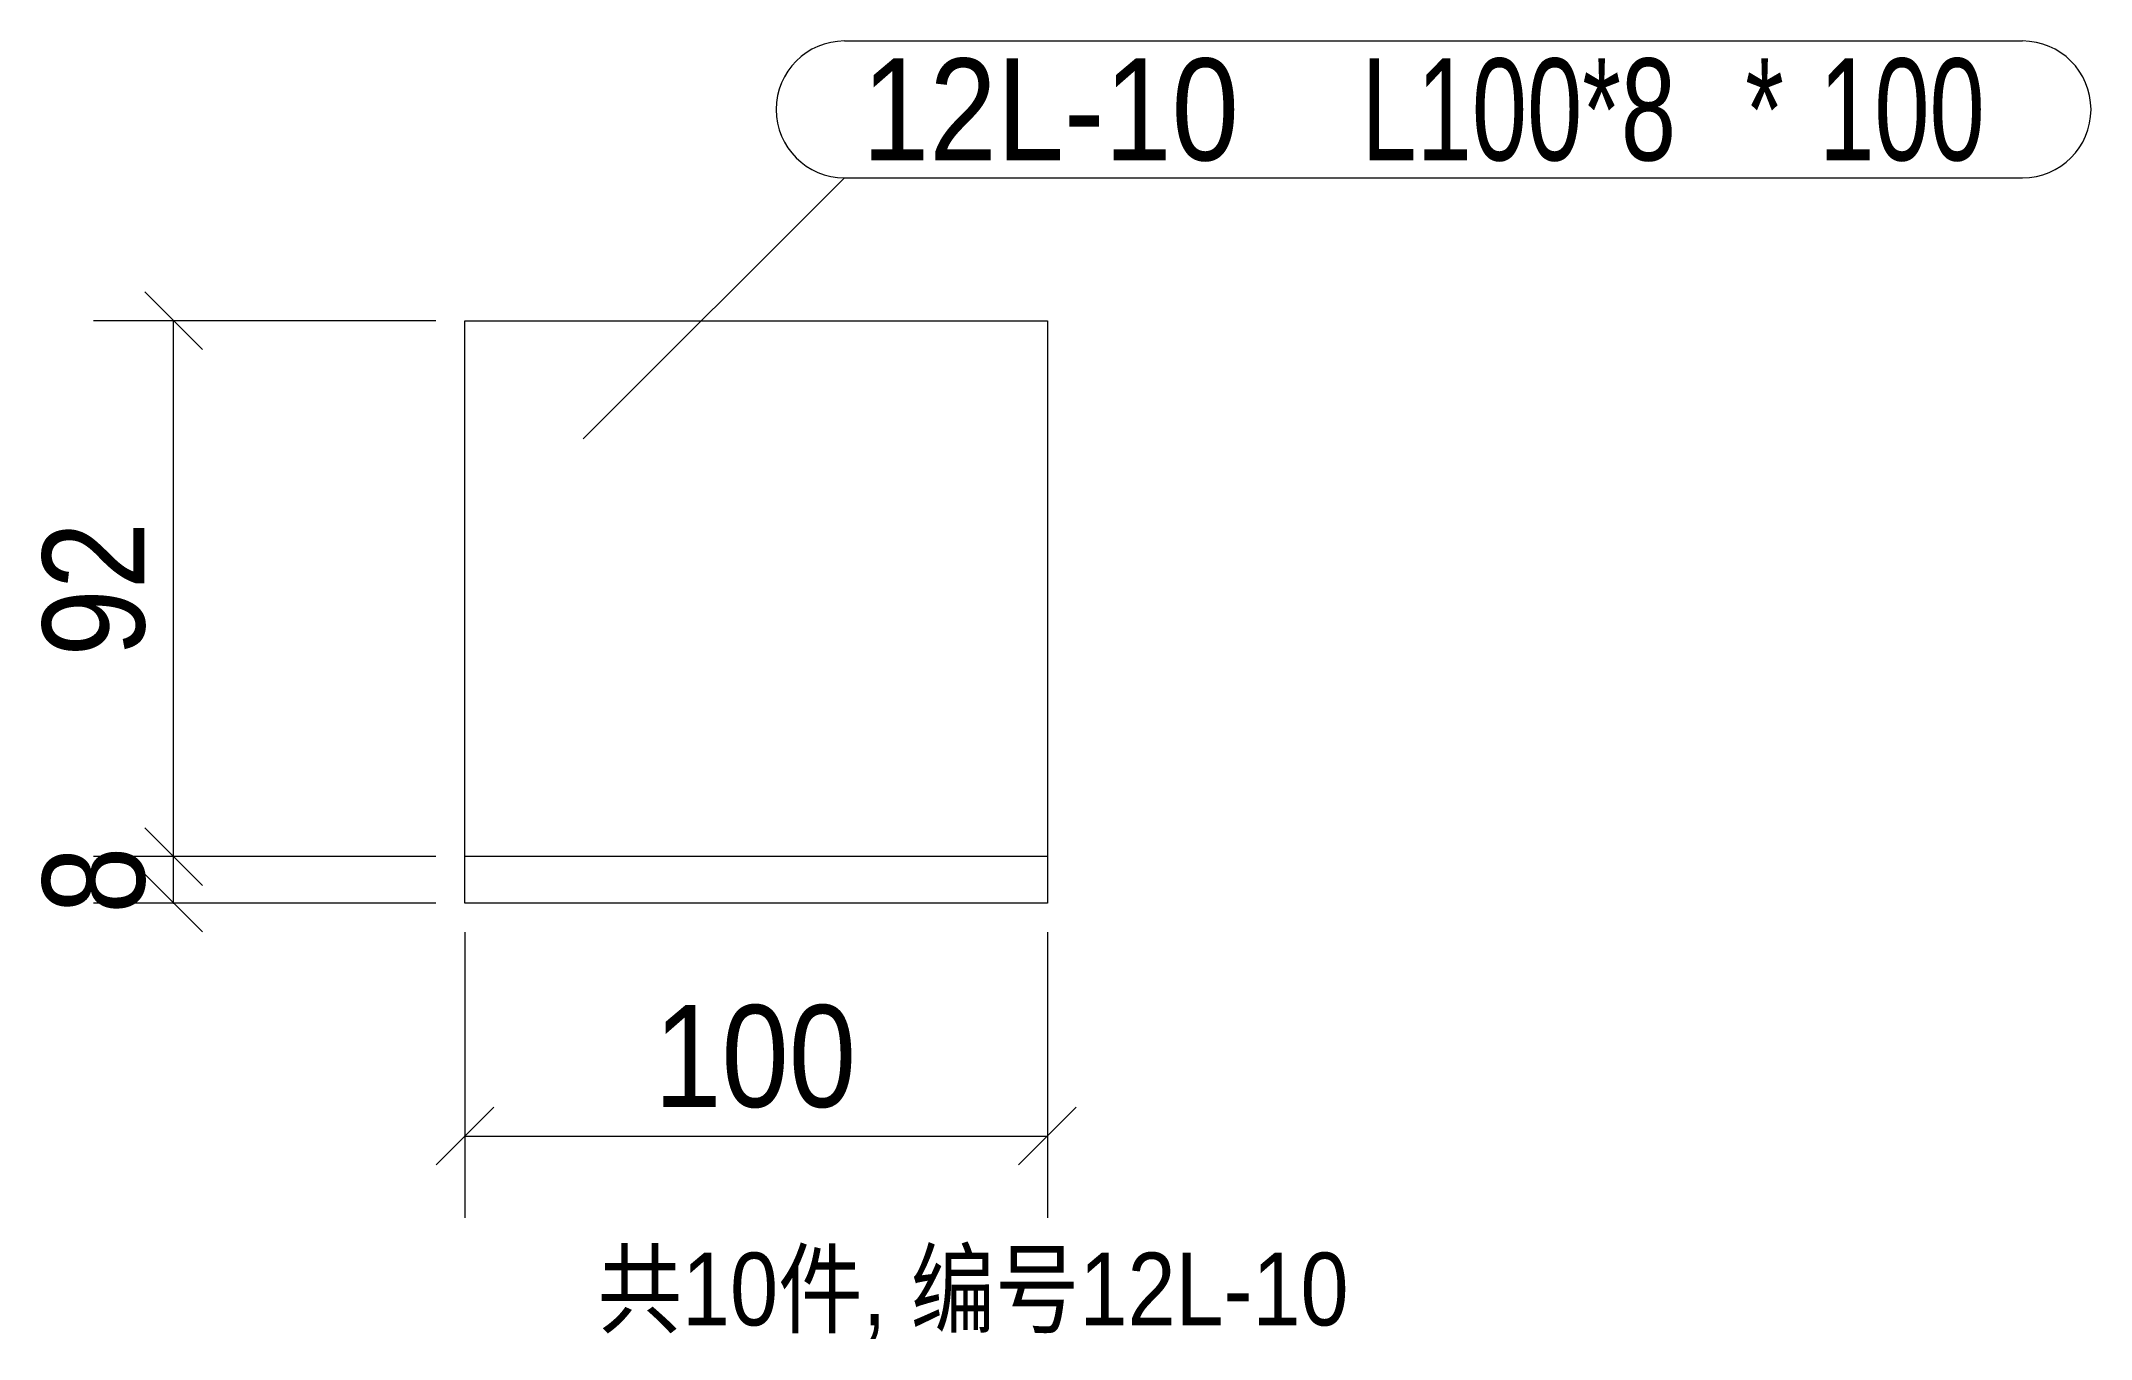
# Model space of a CAD drawing. Header units: millimetres. Extents: x 2393 to 2744, y 1628 to 1851.
import ezdxf

# ---------------------------------------------------------------- set-up
doc = ezdxf.new("R2010")
doc.units = ezdxf.units.MM
doc.header["$LTSCALE"] = 5
doc.linetypes.add('XKITLINE00', pattern=[0])
for name, color, linetype, lineweight in [('OtherObjectType', 1, 'Continuous', 0), ('Part', 2, 'Continuous', 0), ('PartMark', 3, 'Continuous', 0), ('Z-DIMENSIONS', 1, 'Continuous', 0)]:
    doc.layers.add(name, color=color, linetype=linetype, lineweight=lineweight)
doc.styles.add('Arial', font='arial.ttf')
doc.styles.add('Arial Narrow', font='ARIALN.TTF')
doc.styles.add('宋体', font='arial.ttf')

msp = doc.modelspace()

# ---------------------------------------------------------------- linework, layer by layer
at = {"layer": 'Part', "color": 2, "linetype": 'XKITLINE00', "lineweight": 0}
for p, q in [((2465.3, 1702.92), (2465.3, 1802.92)), ((2465.3, 1802.92), (2565.3, 1802.92)), ((2565.3, 1802.92), (2565.3, 1702.92)), ((2565.3, 1710.92), (2465.3, 1710.92)), ((2565.3, 1702.92), (2465.3, 1702.92))]:
    msp.add_line(p, q, dxfattribs=at)
at = {"layer": 'PartMark', "color": 3, "linetype": 'XKITLINE00', "lineweight": 0}
for p, q in [((2530.49, 1850.94), (2732.72, 1850.94)), ((2485.59, 1782.62), (2530.49, 1827.44)), ((2530.49, 1827.44), (2732.72, 1827.44))]:
    msp.add_line(p, q, dxfattribs=at)
for centre, start, end in [((2530.49, 1839.19), 90, 270), ((2732.72, 1839.19), 270, 90)]:
    msp.add_arc(centre, 11.75, start, end, dxfattribs=at)
at = {"layer": 'Z-DIMENSIONS', "color": 4, "linetype": 'XKITLINE00', "lineweight": 0}
for p, q in [((2410.35, 1807.87), (2420.25, 1797.97)), ((2460.3, 1802.92), (2401.55, 1802.92)), ((2415.3, 1710.92), (2415.3, 1802.92)), ((2410.35, 1715.87), (2420.25, 1705.97)), ((2410.35, 1715.87), (2420.25, 1705.97)), ((2460.3, 1710.92), (2401.55, 1710.92)), ((2460.3, 1710.92), (2401.55, 1710.92)), ((2415.3, 1702.92), (2415.3, 1710.92)), ((2410.35, 1707.87), (2420.25, 1697.97)), ((2460.3, 1702.92), (2401.55, 1702.92)), ((2465.3, 1697.92), (2465.3, 1648.92)), ((2565.3, 1697.92), (2565.3, 1648.92)), ((2470.25, 1667.87), (2460.35, 1657.97)), ((2570.25, 1667.87), (2560.35, 1657.97)), ((2465.3, 1662.92), (2565.3, 1662.92))]:
    msp.add_line(p, q, dxfattribs=at)
at = {"layer": 'Z-DIMENSIONS', "color": 4}
for p in [(2415.3, 1802.92), (2415.3, 1710.92), (2415.3, 1710.92), (2415.3, 1702.92), (2465.3, 1662.92), (2565.3, 1662.92)]:
    msp.add_point(p, dxfattribs=at)

# ---------------------------------------------------------------- texts
at = {"layer": 'OtherObjectType', "color": 3, "style": 'Arial', "width": 0.85}
msp.add_text('共10件, 编号12L-10', height=12.5, dxfattribs=at).set_placement((2488.08, 1630.42))
at = {"layer": 'PartMark', "color": 3, "width": 0.85}
for s, style, p in [('12L-10', '宋体', (2533.49, 1830.44)), ('L100*8', 'Arial Narrow', (2619.23, 1830.44)), ('*', 'Arial Narrow', (2685.11, 1830.44)), ('100', 'Arial Narrow', (2697.8, 1830.44))]:
    msp.add_text(s, height=17.5, dxfattribs=dict(at, style=style)).set_placement(p)
at = {"layer": 'Z-DIMENSIONS', "color": 4, "style": '宋体', "width": 0.85}
for s, p in [('92', (2410.3, 1745.25)), ('8', (2410.3, 1701.08))]:
    msp.add_text(s, height=17.5, rotation=90.0002, dxfattribs=at).set_placement(p)
msp.add_text('100', height=17.5, dxfattribs=at).set_placement((2497.8, 1667.92))

doc.saveas('drawing.dxf')
